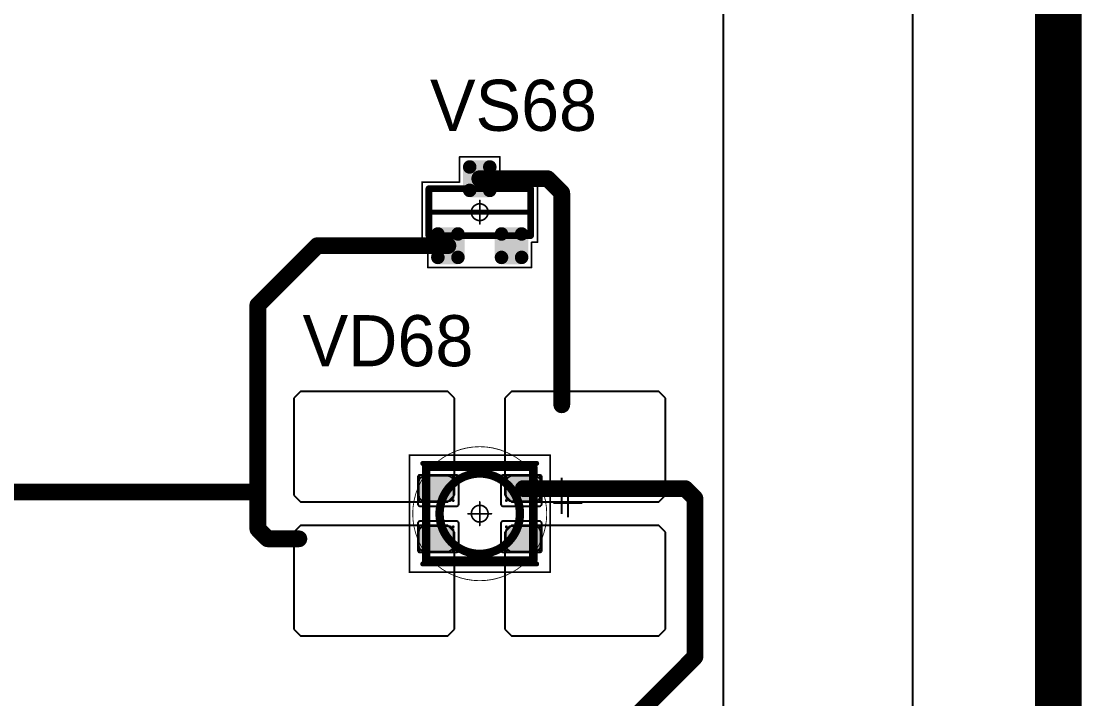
# Model space of a CAD drawing. Header units: millimetres. Extents: x 0 to 400, y 0 to 511.
# Drawn here: x 206.31 to 237.97, y 195.98 to 216.2 of the extents above; entities that cross this region are included whole.
import ezdxf

# ---------------------------------------------------------------- set-up
doc = ezdxf.new("R2010")
doc.units = ezdxf.units.MM
for name, color, linetype in [('Mechanical13', 56, 'Continuous'), ('Mechanical15', 56, 'Continuous'), ('Mechanical2', 216, 'Continuous'), ('TopLayer', 1, 'Continuous'), ('TopOverlay', 2, 'Continuous'), ('TopPaste', 8, 'Continuous'), ('TopSolder', 216, 'Continuous')]:
    doc.layers.add(name, color=color, linetype=linetype)

# ---------------------------------------------------------------- blocks, each defined once
blk = doc.blocks.new('SOT23_529')
at = {"layer": 'Mechanical13', "const_width": 0.2}
for points in [[(-0.7, 1.52), (0.7, 1.52)], [(-0.7, 1.52), (-0.7, -1.52)], [(0.7, 1.52), (0.7, -1.52)], [(-0.7, -1.52), (0.7, -1.52)]]:
    blk.add_lwpolyline(points, dxfattribs=at)
at = {"layer": 'Mechanical13', "const_width": 0.1}
for points in [[(-0.75, 1.52, 1), (-0.65, 1.52, 1)], [(-0.75, 1.52, 1), (-0.65, 1.52, 1)], [(0.65, 1.52, 1), (0.75, 1.52, 1)], [(0.65, 1.52, 1), (0.75, 1.52, 1)], [(-0.75, -1.52, 1), (-0.65, -1.52, 1)], [(-0.75, -1.52, 1), (-0.65, -1.52, 1)], [(0.65, -1.52, 1), (0.75, -1.52, 1)], [(0.65, -1.52, 1), (0.75, -1.52, 1)]]:
    blk.add_lwpolyline(points, format="xyb", close=True, dxfattribs=at)
at = {"layer": 'Mechanical15', "const_width": 0.05}
for points in [[(-0.9, 1.72), (-0.9, 1.55)], [(-0.9, 1.72), (0.9, 1.72)], [(0.9, 1.72), (0.9, 0.6)], [(-1.65, 1.55), (-1.65, -1.55)], [(-1.65, 1.55), (-0.9, 1.55)], [(0, 0.35), (0, -0.35)], [(0.9, 0.6), (1.65, 0.6)], [(1.65, 0.6), (1.65, -0.6)], [(-0.35, 0), (0.35, 0)], [(0.9, -0.6), (1.65, -0.6)], [(0.9, -0.6), (0.9, -1.72)], [(-1.65, -1.55), (-0.9, -1.55)], [(-0.9, -1.55), (-0.9, -1.72)], [(-0.9, -1.72), (0.9, -1.72)]]:
    blk.add_lwpolyline(points, dxfattribs=at)
at = {"layer": 'Mechanical15'}
for points, const_width in [([(-0.913, 1.72, 1), (-0.888, 1.72, 1)], 0.025), ([(-0.913, 1.72, 1), (-0.888, 1.72, 1)], 0.025), ([(0.888, 1.72, 1), (0.913, 1.72, 1)], 0.025), ([(0.888, 1.72, 1), (0.913, 1.72, 1)], 0.025), ([(-1.662, 1.55, 1), (-1.637, 1.55, 1)], 0.025), ([(-1.662, 1.55, 1), (-1.637, 1.55, 1)], 0.025), ([(-0.913, 1.55, 1), (-0.888, 1.55, 1)], 0.025), ([(-0.913, 1.55, 1), (-0.888, 1.55, 1)], 0.025), ([(-0.012, 0.35, 1), (0.012, 0.35, 1)], 0.025), ([(0.888, 0.6, 1), (0.913, 0.6, 1)], 0.025), ([(0.888, 0.6, 1), (0.913, 0.6, 1)], 0.025), ([(1.637, 0.6, 1), (1.662, 0.6, 1)], 0.025), ([(1.637, 0.6, 1), (1.662, 0.6, 1)], 0.025), ([(-0.362, 0, 1), (-0.337, 0, 1)], 0.025), ([(0.25, 0, 1), (-0.25, 0, 1)], 0.05), ([(-0.262, 0, 1), (-0.238, 0, 1)], 0.025), ([(0.238, 0, 1), (0.262, 0, 1)], 0.025), ([(0.337, 0, 1), (0.362, 0, 1)], 0.025), ([(-0.012, -0.35, 1), (0.012, -0.35, 1)], 0.025), ([(0.888, -0.6, 1), (0.913, -0.6, 1)], 0.025), ([(0.888, -0.6, 1), (0.913, -0.6, 1)], 0.025), ([(1.637, -0.6, 1), (1.662, -0.6, 1)], 0.025), ([(1.637, -0.6, 1), (1.662, -0.6, 1)], 0.025), ([(-1.662, -1.55, 1), (-1.637, -1.55, 1)], 0.025), ([(-1.662, -1.55, 1), (-1.637, -1.55, 1)], 0.025), ([(-0.913, -1.55, 1), (-0.888, -1.55, 1)], 0.025), ([(-0.913, -1.55, 1), (-0.888, -1.55, 1)], 0.025), ([(-0.913, -1.72, 1), (-0.888, -1.72, 1)], 0.025), ([(-0.913, -1.72, 1), (-0.888, -1.72, 1)], 0.025), ([(0.888, -1.72, 1), (0.913, -1.72, 1)], 0.025), ([(0.888, -1.72, 1), (0.913, -1.72, 1)], 0.025)]:
    blk.add_lwpolyline(points, format="xyb", close=True, dxfattribs=dict(at, const_width=const_width))
at = {"layer": 'TopLayer', "const_width": 0.1}
for points in [[(-1.4, 1.25, 1), (-1.3, 1.25, 1)], [(-0.7, 1.25, 1), (-0.6, 1.25, 1)], [(-1.4, 0.65, 1), (-1.3, 0.65, 1)], [(-0.7, 0.65, 1), (-0.6, 0.65, 1)], [(0.6, 0.3, 1), (0.7, 0.3, 1)], [(1.3, 0.3, 1), (1.4, 0.3, 1)], [(0.6, -0.3, 1), (0.7, -0.3, 1)], [(1.3, -0.3, 1), (1.4, -0.3, 1)], [(-1.4, -0.65, 1), (-1.3, -0.65, 1)], [(-0.7, -0.65, 1), (-0.6, -0.65, 1)], [(-1.4, -1.25, 1), (-1.3, -1.25, 1)], [(-0.7, -1.25, 1), (-0.6, -1.25, 1)]]:
    blk.add_lwpolyline(points, format="xyb", close=True, dxfattribs=at)
at = {"layer": 'TopLayer'}
for points in [[(-1.35, 1.35), (-1.35, 0.55), (-0.65, 1.35), (-0.65, 0.55)], [(-1.45, 1.25), (-1.45, 0.65), (-0.55, 1.25), (-0.55, 0.65)], [(0.65, 0.4), (0.65, -0.4), (1.35, 0.4), (1.35, -0.4)], [(0.55, 0.3), (0.55, -0.3), (1.45, 0.3), (1.45, -0.3)], [(-1.35, -0.55), (-1.35, -1.35), (-0.65, -0.55), (-0.65, -1.35)], [(-1.45, -0.65), (-1.45, -1.25), (-0.55, -0.65), (-0.55, -1.25)]]:
    blk.add_solid(points, dxfattribs=at)
at = {"layer": 'TopOverlay', "const_width": 0.15}
blk.add_lwpolyline([(0, 1.5), (0, -1.5)], dxfattribs=at)
at = {"layer": 'TopOverlay', "const_width": 0.075}
for points in [[(-0.038, 1.5, 1), (0.038, 1.5, 1)], [(-0.038, -1.5, 1), (0.038, -1.5, 1)]]:
    blk.add_lwpolyline(points, format="xyb", close=True, dxfattribs=at)
at = {"layer": 'TopPaste', "const_width": 0.075}
for points in [[(-1.387, 1.25, 1), (-1.313, 1.25, 1)], [(-0.687, 1.25, 1), (-0.613, 1.25, 1)], [(-1.387, 0.65, 1), (-1.313, 0.65, 1)], [(-0.687, 0.65, 1), (-0.613, 0.65, 1)], [(0.613, 0.3, 1), (0.687, 0.3, 1)], [(1.313, 0.3, 1), (1.387, 0.3, 1)], [(0.613, -0.3, 1), (0.687, -0.3, 1)], [(1.313, -0.3, 1), (1.387, -0.3, 1)], [(-1.387, -0.65, 1), (-1.313, -0.65, 1)], [(-0.687, -0.65, 1), (-0.613, -0.65, 1)], [(-1.387, -1.25, 1), (-1.313, -1.25, 1)], [(-0.687, -1.25, 1), (-0.613, -1.25, 1)]]:
    blk.add_lwpolyline(points, format="xyb", close=True, dxfattribs=at)
at = {"layer": 'TopPaste'}
for points in [[(-1.35, 1.325), (-1.35, 0.575), (-0.65, 1.325), (-0.65, 0.575)], [(-1.425, 1.25), (-1.425, 0.65), (-0.575, 1.25), (-0.575, 0.65)], [(0.65, 0.375), (0.65, -0.375), (1.35, 0.375), (1.35, -0.375)], [(0.575, 0.3), (0.575, -0.3), (1.425, 0.3), (1.425, -0.3)], [(-1.35, -0.575), (-1.35, -1.325), (-0.65, -0.575), (-0.65, -1.325)], [(-1.425, -0.65), (-1.425, -1.25), (-0.575, -0.65), (-0.575, -1.25)]]:
    blk.add_solid(points, dxfattribs=at)
at = {"layer": 'TopSolder', "const_width": 0.202}
for points in [[(-1.451, 1.25, 1), (-1.249, 1.25, 1)], [(-0.751, 1.25, 1), (-0.549, 1.25, 1)], [(-1.451, 0.65, 1), (-1.249, 0.65, 1)], [(-0.751, 0.65, 1), (-0.549, 0.65, 1)], [(0.549, 0.3, 1), (0.751, 0.3, 1)], [(1.249, 0.3, 1), (1.451, 0.3, 1)], [(0.549, -0.3, 1), (0.751, -0.3, 1)], [(1.249, -0.3, 1), (1.451, -0.3, 1)], [(-1.451, -0.65, 1), (-1.249, -0.65, 1)], [(-0.751, -0.65, 1), (-0.549, -0.65, 1)], [(-1.451, -1.25, 1), (-1.249, -1.25, 1)], [(-0.751, -1.25, 1), (-0.549, -1.25, 1)]]:
    blk.add_lwpolyline(points, format="xyb", close=True, dxfattribs=at)
at = {"layer": 'TopSolder'}
for points in [[(-1.35, 1.452), (-1.35, 0.448), (-0.65, 1.452), (-0.65, 0.448)], [(-1.552, 1.25), (-1.552, 0.65), (-0.448, 1.25), (-0.448, 0.65)], [(0.65, 0.502), (0.65, -0.502), (1.35, 0.502), (1.35, -0.502)], [(0.448, 0.3), (0.448, -0.3), (1.552, 0.3), (1.552, -0.3)], [(-1.35, -0.448), (-1.35, -1.452), (-0.65, -0.448), (-0.65, -1.452)], [(-1.552, -0.65), (-1.552, -1.25), (-0.448, -0.65), (-0.448, -1.25)]]:
    blk.add_solid(points, dxfattribs=at)
blk = doc.blocks.new('E65F_733')
at = {"layer": 'Mechanical13'}
for p, q in [((2.441, 1.071), (2.441, 0)), ((1.905, 0.536), (2.976, 0.536))]:
    blk.add_line(p, q, dxfattribs=at)
at = {"layer": 'Mechanical13', "const_width": 0.25}
for points in [[(-1.6, -1.4), (-1.6, 1.4)], [(-1.6, 1.4), (1.6, 1.4)], [(1.6, -1.4), (1.6, 1.4)], [(-1.6, -1.4), (1.6, -1.4)]]:
    blk.add_lwpolyline(points, dxfattribs=at)
at = {"layer": 'Mechanical13'}
for points, const_width in [([(-1.663, 1.4, 1), (-1.538, 1.4, 1)], 0.125), ([(-1.663, 1.4, 1), (-1.538, 1.4, 1)], 0.125), ([(1.2, 0, 1), (-1.2, 0, 1)], 0.25), ([(1.537, 1.4, 1), (1.662, 1.4, 1)], 0.125), ([(1.537, 1.4, 1), (1.662, 1.4, 1)], 0.125), ([(-1.263, 0, 1), (-1.138, 0, 1)], 0.125), ([(1.137, 0, 1), (1.262, 0, 1)], 0.125), ([(-1.663, -1.4, 1), (-1.538, -1.4, 1)], 0.125), ([(-1.663, -1.4, 1), (-1.538, -1.4, 1)], 0.125), ([(1.537, -1.4, 1), (1.662, -1.4, 1)], 0.125), ([(1.537, -1.4, 1), (1.662, -1.4, 1)], 0.125)]:
    blk.add_lwpolyline(points, format="xyb", close=True, dxfattribs=dict(at, const_width=const_width))
at = {"layer": 'Mechanical15', "const_width": 0.05}
for points in [[(-2.1, 1.75), (2.1, 1.75)], [(-2.1, -1.75), (-2.1, 1.75)], [(2.1, -1.75), (2.1, 1.75)], [(0, -0.35), (0, 0.35)], [(0, -0.35), (0, 0.35)], [(-0.35, 0), (0.35, 0)], [(-0.35, 0), (0.35, 0)], [(-2.1, -1.75), (2.1, -1.75)]]:
    blk.add_lwpolyline(points, dxfattribs=at)
at = {"layer": 'Mechanical15'}
for points, const_width in [([(-2.113, 1.75, 1), (-2.088, 1.75, 1)], 0.025), ([(-2.113, 1.75, 1), (-2.088, 1.75, 1)], 0.025), ([(2.087, 1.75, 1), (2.112, 1.75, 1)], 0.025), ([(2.087, 1.75, 1), (2.112, 1.75, 1)], 0.025), ([(-0.013, 0.35, 1), (0.012, 0.35, 1)], 0.025), ([(-0.013, 0.35, 1), (0.012, 0.35, 1)], 0.025), ([(-0.363, 0, 1), (-0.338, 0, 1)], 0.025), ([(-0.363, 0, 1), (-0.338, 0, 1)], 0.025), ([(0.25, 0, 1), (-0.25, 0, 1)], 0.05), ([(0.25, 0, 1), (-0.25, 0, 1)], 0.05), ([(-0.263, 0, 1), (-0.238, 0, 1)], 0.025), ([(-0.263, 0, 1), (-0.238, 0, 1)], 0.025), ([(0.237, 0, 1), (0.262, 0, 1)], 0.025), ([(0.237, 0, 1), (0.262, 0, 1)], 0.025), ([(0.337, 0, 1), (0.362, 0, 1)], 0.025), ([(0.337, 0, 1), (0.362, 0, 1)], 0.025), ([(-0.013, -0.35, 1), (0.012, -0.35, 1)], 0.025), ([(-0.013, -0.35, 1), (0.012, -0.35, 1)], 0.025), ([(-2.113, -1.75, 1), (-2.088, -1.75, 1)], 0.025), ([(-2.113, -1.75, 1), (-2.088, -1.75, 1)], 0.025), ([(2.087, -1.75, 1), (2.112, -1.75, 1)], 0.025), ([(2.087, -1.75, 1), (2.112, -1.75, 1)], 0.025)]:
    blk.add_lwpolyline(points, format="xyb", close=True, dxfattribs=dict(at, const_width=const_width))
at = {"layer": 'TopLayer'}
for p, q in [((-5.35, 3.65), (-5.55, 3.45)), ((-0.95, 3.65), (-5.35, 3.65)), ((-5.35, 3.65), (-5.35, 3.65)), ((-0.75, 3.45), (-0.95, 3.65)), ((0.95, 3.65), (0.75, 3.45)), ((5.35, 3.65), (0.95, 3.65)), ((0.95, 3.65), (0.95, 3.65)), ((5.55, 3.45), (5.35, 3.65)), ((-5.55, 3.45), (-5.55, 3.45)), ((-5.55, 3.45), (-5.55, 0.55)), ((-0.75, 0.55), (-0.75, 3.45)), ((0.75, 3.45), (0.75, 3.45)), ((0.75, 3.45), (0.75, 0.55)), ((5.55, 0.55), (5.55, 3.45)), ((-5.55, 0.55), (-5.35, 0.35)), ((-5.35, 0.35), (-0.95, 0.35)), ((-0.95, 0.35), (-0.75, 0.55)), ((0.75, 0.55), (0.95, 0.35)), ((0.95, 0.35), (5.35, 0.35)), ((5.35, 0.35), (5.55, 0.55)), ((-5.35, -0.35), (-5.55, -0.55)), ((-5.55, -0.55), (-5.55, -0.55)), ((-5.55, -0.55), (-5.55, -3.45)), ((-0.95, -0.35), (-5.35, -0.35)), ((-5.35, -0.35), (-5.35, -0.35)), ((-0.75, -0.55), (-0.95, -0.35)), ((-0.75, -3.45), (-0.75, -0.55)), ((0.95, -0.35), (0.75, -0.55)), ((0.75, -0.55), (0.75, -0.55)), ((0.75, -0.55), (0.75, -3.45)), ((5.35, -0.35), (0.95, -0.35)), ((0.95, -0.35), (0.95, -0.35)), ((5.55, -0.55), (5.35, -0.35)), ((5.55, -3.45), (5.55, -0.55)), ((-5.55, -3.45), (-5.35, -3.65)), ((-0.95, -3.65), (-0.75, -3.45)), ((0.75, -3.45), (0.95, -3.65)), ((5.35, -3.65), (5.55, -3.45)), ((-5.35, -3.65), (-0.95, -3.65)), ((0.95, -3.65), (5.35, -3.65))]:
    blk.add_line(p, q, dxfattribs=at)
at = {"layer": 'TopLayer', "const_width": 0.04}
for points in [[(-1.83, 1.11, 1), (-1.79, 1.11, 1)], [(-0.81, 1.11, 1), (-0.77, 1.11, 1)], [(0.77, 1.11, 1), (0.81, 1.11, 1)], [(1.79, 1.11, 1), (1.83, 1.11, 1)], [(-1.83, 0.39, 1), (-1.79, 0.39, 1)], [(-0.81, 0.39, 1), (-0.77, 0.39, 1)], [(0.77, 0.39, 1), (0.81, 0.39, 1)], [(1.79, 0.39, 1), (1.83, 0.39, 1)], [(-1.83, -0.39, 1), (-1.79, -0.39, 1)], [(-0.81, -0.39, 1), (-0.77, -0.39, 1)], [(0.77, -0.39, 1), (0.81, -0.39, 1)], [(1.79, -0.39, 1), (1.83, -0.39, 1)], [(-1.83, -1.11, 1), (-1.79, -1.11, 1)], [(-0.81, -1.11, 1), (-0.77, -1.11, 1)], [(0.77, -1.11, 1), (0.81, -1.11, 1)], [(1.79, -1.11, 1), (1.83, -1.11, 1)]]:
    blk.add_lwpolyline(points, format="xyb", close=True, dxfattribs=at)
at = {"layer": 'TopLayer'}
for points in [[(-1.85, 1.11), (-1.85, 0.39), (-0.75, 1.11), (-0.75, 0.39)], [(-1.81, 1.15), (-1.81, 0.35), (-0.79, 1.15), (-0.79, 0.35)], [(0.75, 1.11), (0.75, 0.39), (1.85, 1.11), (1.85, 0.39)], [(0.79, 1.15), (0.79, 0.35), (1.81, 1.15), (1.81, 0.35)], [(-1.85, -0.39), (-1.85, -1.11), (-0.75, -0.39), (-0.75, -1.11)], [(-1.81, -0.35), (-1.81, -1.15), (-0.79, -0.35), (-0.79, -1.15)], [(0.75, -0.39), (0.75, -1.11), (1.85, -0.39), (1.85, -1.11)], [(0.79, -0.35), (0.79, -1.15), (1.81, -0.35), (1.81, -1.15)]]:
    blk.add_solid(points, dxfattribs=at)
at = {"layer": 'TopOverlay'}
for p, q in [((2.628, 0.757), (2.628, -0.1)), ((2.2, 0.328), (3.057, 0.328))]:
    blk.add_line(p, q, dxfattribs=at)
at = {"layer": 'TopOverlay', "const_width": 0.15}
for points in [[(-1.7, 1.5), (1.7, 1.5)], [(-1.7, -1.5), (1.7, -1.5)]]:
    blk.add_lwpolyline(points, dxfattribs=at)
at = {"layer": 'TopOverlay', "const_width": 0.075}
for points in [[(-1.738, 1.5, 1), (-1.663, 1.5, 1)], [(1.662, 1.5, 1), (1.737, 1.5, 1)], [(-1.738, -1.5, 1), (-1.663, -1.5, 1)], [(1.662, -1.5, 1), (1.737, -1.5, 1)]]:
    blk.add_lwpolyline(points, format="xyb", close=True, dxfattribs=at)
at = {"layer": 'TopPaste'}
for p, q in [((-1.814, 1.011), (-1.829, 0.938)), ((-1.773, 1.073), (-1.814, 1.011)), ((-1.711, 1.114), (-1.773, 1.073)), ((-1.638, 1.129), (-1.711, 1.114)), ((-0.963, 1.129), (-1.638, 1.129)), ((-0.889, 1.114), (-0.963, 1.129)), ((-0.827, 1.073), (-0.889, 1.114)), ((-0.786, 1.011), (-0.827, 1.073)), ((-0.771, 0.938), (-0.786, 1.011)), ((0.786, 1.011), (0.771, 0.938)), ((0.827, 1.073), (0.786, 1.011)), ((0.889, 1.114), (0.827, 1.073)), ((0.962, 1.129), (0.889, 1.114)), ((1.637, 1.129), (0.962, 1.129)), ((1.711, 1.114), (1.637, 1.129)), ((1.773, 1.073), (1.711, 1.114)), ((1.814, 1.011), (1.773, 1.073)), ((1.829, 0.938), (1.814, 1.011)), ((-1.829, 0.938), (-1.829, 0.563)), ((-0.771, 0.563), (-0.771, 0.938)), ((0.771, 0.938), (0.771, 0.563)), ((1.829, 0.563), (1.829, 0.938)), ((-1.829, 0.563), (-1.814, 0.489)), ((-1.814, 0.489), (-1.773, 0.427)), ((-1.773, 0.427), (-1.711, 0.386)), ((-1.711, 0.386), (-1.638, 0.371)), ((-1.638, 0.371), (-0.963, 0.371)), ((-0.963, 0.371), (-0.889, 0.386)), ((-0.889, 0.386), (-0.827, 0.427)), ((-0.827, 0.427), (-0.786, 0.489)), ((-0.786, 0.489), (-0.771, 0.563)), ((0.771, 0.563), (0.786, 0.489)), ((0.786, 0.489), (0.827, 0.427)), ((0.827, 0.427), (0.889, 0.386)), ((0.889, 0.386), (0.962, 0.371)), ((0.962, 0.371), (1.637, 0.371)), ((1.637, 0.371), (1.711, 0.386)), ((1.711, 0.386), (1.773, 0.427)), ((1.773, 0.427), (1.814, 0.489)), ((1.814, 0.489), (1.829, 0.563)), ((-1.814, -0.489), (-1.829, -0.563)), ((-1.829, -0.563), (-1.829, -0.938)), ((-1.773, -0.427), (-1.814, -0.489)), ((-1.711, -0.386), (-1.773, -0.427)), ((-1.638, -0.371), (-1.711, -0.386)), ((-0.963, -0.371), (-1.638, -0.371)), ((-0.889, -0.386), (-0.963, -0.371)), ((-0.827, -0.427), (-0.889, -0.386)), ((-0.786, -0.489), (-0.827, -0.427)), ((-0.771, -0.563), (-0.786, -0.489)), ((-0.771, -0.938), (-0.771, -0.563)), ((0.786, -0.489), (0.771, -0.563)), ((0.771, -0.563), (0.771, -0.938)), ((0.827, -0.427), (0.786, -0.489)), ((0.889, -0.386), (0.827, -0.427)), ((0.962, -0.371), (0.889, -0.386)), ((1.637, -0.371), (0.962, -0.371)), ((1.711, -0.386), (1.637, -0.371)), ((1.773, -0.427), (1.711, -0.386)), ((1.814, -0.489), (1.773, -0.427)), ((1.829, -0.563), (1.814, -0.489)), ((1.829, -0.938), (1.829, -0.563)), ((-1.829, -0.938), (-1.814, -1.011)), ((-0.786, -1.011), (-0.771, -0.938)), ((0.771, -0.938), (0.786, -1.011)), ((1.814, -1.011), (1.829, -0.938)), ((-1.814, -1.011), (-1.773, -1.073)), ((-1.773, -1.073), (-1.711, -1.114)), ((-1.711, -1.114), (-1.638, -1.129)), ((-1.638, -1.129), (-0.963, -1.129)), ((-0.963, -1.129), (-0.889, -1.114)), ((-0.889, -1.114), (-0.827, -1.073)), ((-0.827, -1.073), (-0.786, -1.011)), ((0.786, -1.011), (0.827, -1.073)), ((0.827, -1.073), (0.889, -1.114)), ((0.889, -1.114), (0.962, -1.129)), ((0.962, -1.129), (1.637, -1.129)), ((1.637, -1.129), (1.711, -1.114)), ((1.711, -1.114), (1.773, -1.073)), ((1.773, -1.073), (1.814, -1.011))]:
    blk.add_line(p, q, dxfattribs=at)
at = {"layer": 'TopSolder'}
for p, q in [((-1.842, 1.129), (-1.85, 1.111)), ((-1.85, 1.111), (-1.85, 1.101)), ((-1.85, 1.101), (-1.85, 1.101)), ((-1.85, 1.101), (-1.85, 0.301)), ((-1.828, 1.143), (-1.842, 1.129)), ((-1.81, 1.151), (-1.828, 1.143)), ((-1.8, 1.151), (-1.81, 1.151)), ((-0.7, 1.151), (-1.8, 1.151)), ((-0.685, 1.151), (-0.7, 1.151)), ((-0.7, 1.151), (-0.7, 1.151)), ((-0.658, 1.139), (-0.685, 1.151)), ((-0.636, 1.118), (-0.658, 1.139)), ((-0.625, 1.09), (-0.636, 1.118)), ((-0.625, 1.076), (-0.625, 1.09)), ((-0.625, 0.301), (-0.625, 1.076)), ((0.636, 1.118), (0.625, 1.09)), ((0.625, 1.09), (0.625, 1.076)), ((0.625, 1.076), (0.625, 1.076)), ((0.625, 1.076), (0.625, 0.301)), ((0.657, 1.139), (0.636, 1.118)), ((0.685, 1.151), (0.657, 1.139)), ((0.7, 1.151), (0.685, 1.151)), ((1.8, 1.151), (0.7, 1.151)), ((1.81, 1.151), (1.8, 1.151)), ((1.8, 1.151), (1.8, 1.151)), ((1.828, 1.143), (1.81, 1.151)), ((1.842, 1.129), (1.828, 1.143)), ((1.85, 1.111), (1.842, 1.129)), ((1.85, 1.101), (1.85, 1.111)), ((1.85, 0.301), (1.85, 1.101)), ((-1.85, 0.301), (-1.85, 0.286)), ((-1.85, 0.286), (-1.839, 0.258)), ((-1.839, 0.258), (-1.818, 0.237)), ((-1.818, 0.237), (-1.79, 0.226)), ((-1.79, 0.226), (-1.775, 0.226)), ((-1.775, 0.226), (-1.775, 0.226)), ((-1.775, 0.226), (-0.7, 0.226)), ((-0.7, 0.226), (-0.685, 0.226)), ((-0.685, 0.226), (-0.658, 0.237)), ((-0.658, 0.237), (-0.636, 0.258)), ((-0.636, 0.258), (-0.625, 0.286)), ((-0.625, 0.286), (-0.625, 0.301)), ((-0.625, 0.301), (-0.625, 0.301)), ((0.625, 0.301), (0.625, 0.286)), ((0.625, 0.286), (0.636, 0.258)), ((0.636, 0.258), (0.657, 0.237)), ((0.657, 0.237), (0.685, 0.226)), ((0.685, 0.226), (0.7, 0.226)), ((0.7, 0.226), (0.7, 0.226)), ((0.7, 0.226), (1.775, 0.226)), ((1.775, 0.226), (1.79, 0.226)), ((1.79, 0.226), (1.817, 0.237)), ((1.817, 0.237), (1.839, 0.258)), ((1.839, 0.258), (1.85, 0.286)), ((1.85, 0.286), (1.85, 0.301)), ((1.85, 0.301), (1.85, 0.301)), ((-1.839, -0.257), (-1.85, -0.285)), ((-1.85, -0.285), (-1.85, -0.299)), ((-1.85, -0.299), (-1.85, -0.299)), ((-1.85, -0.299), (-1.85, -1.099)), ((-1.818, -0.236), (-1.839, -0.257)), ((-1.79, -0.224), (-1.818, -0.236)), ((-1.775, -0.224), (-1.79, -0.224)), ((-0.7, -0.224), (-1.775, -0.224)), ((-0.685, -0.224), (-0.7, -0.224)), ((-0.7, -0.224), (-0.7, -0.224)), ((-0.658, -0.236), (-0.685, -0.224)), ((-0.636, -0.257), (-0.658, -0.236)), ((-0.625, -0.285), (-0.636, -0.257)), ((-0.625, -0.299), (-0.625, -0.285)), ((-0.625, -1.074), (-0.625, -0.299)), ((0.636, -0.257), (0.625, -0.285)), ((0.625, -0.285), (0.625, -0.299)), ((0.625, -0.299), (0.625, -0.299)), ((0.625, -0.299), (0.625, -1.074)), ((0.657, -0.236), (0.636, -0.257)), ((0.685, -0.224), (0.657, -0.236)), ((0.7, -0.224), (0.685, -0.224)), ((1.775, -0.224), (0.7, -0.224)), ((1.79, -0.224), (1.775, -0.224)), ((1.775, -0.224), (1.775, -0.224)), ((1.817, -0.236), (1.79, -0.224)), ((1.839, -0.257), (1.817, -0.236)), ((1.85, -0.285), (1.839, -0.257)), ((1.85, -0.299), (1.85, -0.285)), ((1.85, -1.099), (1.85, -0.299)), ((-1.85, -1.099), (-1.85, -1.109)), ((-1.85, -1.109), (-1.842, -1.128)), ((-1.842, -1.128), (-1.828, -1.142)), ((-1.828, -1.142), (-1.81, -1.149)), ((-1.81, -1.149), (-1.8, -1.149)), ((-1.8, -1.149), (-0.7, -1.149)), ((-1.8, -1.149), (-1.8, -1.149)), ((-0.7, -1.149), (-0.685, -1.149)), ((-0.685, -1.149), (-0.658, -1.138)), ((-0.658, -1.138), (-0.636, -1.117)), ((-0.636, -1.117), (-0.625, -1.089)), ((-0.625, -1.089), (-0.625, -1.074)), ((-0.625, -1.074), (-0.625, -1.074)), ((0.625, -1.074), (0.625, -1.089)), ((0.625, -1.089), (0.636, -1.117)), ((0.636, -1.117), (0.657, -1.138)), ((0.657, -1.138), (0.685, -1.149)), ((0.685, -1.149), (0.7, -1.149)), ((0.7, -1.149), (1.8, -1.149)), ((0.7, -1.149), (0.7, -1.149)), ((1.8, -1.149), (1.81, -1.149)), ((1.81, -1.149), (1.828, -1.142)), ((1.828, -1.142), (1.842, -1.128)), ((1.842, -1.128), (1.85, -1.109)), ((1.85, -1.109), (1.85, -1.099)), ((1.85, -1.099), (1.85, -1.099))]:
    blk.add_line(p, q, dxfattribs=at)

msp = doc.modelspace()

# ---------------------------------------------------------------- linework, layer by layer
at = {"layer": 'Mechanical2'}
for points, const_width in [([(222, 201.5, 1), (218, 201.5, 1)], 0.0254), ([(220, 203.5, 1), (220, 203.5, 1)], 0.0005), ([(217.994, 201.5, 1), (218.006, 201.5, 1)], 0.0127), ([(218, 201.5, 1), (218, 201.5, 1)], 0.0005), ([(221.994, 201.5, 1), (222.006, 201.5, 1)], 0.0127), ([(222, 201.5, 1), (222, 201.5, 1)], 0.0005), ([(220, 199.5, 1), (220, 199.5, 1)], 0.0005)]:
    msp.add_lwpolyline(points, format="xyb", close=True, dxfattribs=dict(at, const_width=const_width))
at = {"layer": 'Mechanical2', "const_width": 0.001}
for points in [[(220, 199.5), (220, 203.5)], [(218, 201.5), (222, 201.5)]]:
    msp.add_lwpolyline(points, dxfattribs=at)
at = {"layer": 'TopLayer'}
for p, q in [((227.275, 180.7), (227.275, 414)), ((232.925, 414), (232.925, 180.7))]:
    msp.add_line(p, q, dxfattribs=at)
for points, const_width in [([(237.275, 180.925), (237.275, 341.45)], 1.4), ([(220, 211.5), (222.025, 211.5)], 0.5), ([(222.025, 211.5), (222.45, 211.075)], 0.5), ([(222.45, 204.75), (222.45, 211.075)], 0.5), ([(213.375, 207.725), (215.15, 209.5)], 0.5), ([(215.15, 209.5), (219.05, 209.5)], 0.5), ([(213.375, 202.15), (213.375, 207.725)], 0.5), ([(201.4, 202.15), (213.375, 202.15)], 0.5), ([(213.375, 201.043), (213.375, 202.15)], 0.5), ([(221.3, 202.25), (226.132, 202.25)], 0.5), ([(226.132, 202.25), (226.425, 201.957)], 0.5), ([(226.425, 197.225), (226.425, 201.957)], 0.5), ([(213.375, 201.043), (213.668, 200.75)], 0.5), ([(213.668, 200.75), (214.6, 200.75)], 0.5), ([(223.8, 194.6), (226.425, 197.225)], 0.5)]:
    msp.add_lwpolyline(points, dxfattribs=dict(at, const_width=const_width))
at = {"layer": 'TopLayer', "const_width": 0.25}
for points in [[(219.875, 211.5, 1), (220.125, 211.5, 1)], [(221.9, 211.5, 1), (222.15, 211.5, 1)], [(221.9, 211.5, 1), (222.15, 211.5, 1)], [(222.325, 211.075, 1), (222.575, 211.075, 1)], [(222.325, 211.075, 1), (222.575, 211.075, 1)], [(215.025, 209.5, 1), (215.275, 209.5, 1)], [(215.025, 209.5, 1), (215.275, 209.5, 1)], [(218.925, 209.5, 1), (219.175, 209.5, 1)], [(213.25, 207.725, 1), (213.5, 207.725, 1)], [(213.25, 207.725, 1), (213.5, 207.725, 1)], [(222.325, 204.75, 1), (222.575, 204.75, 1)], [(213.25, 202.15, 1), (213.5, 202.15, 1)], [(213.25, 202.15, 1), (213.5, 202.15, 1)], [(213.25, 202.15, 1), (213.5, 202.15, 1)], [(221.175, 202.25, 1), (221.425, 202.25, 1)], [(226.007, 202.25, 1), (226.257, 202.25, 1)], [(226.007, 202.25, 1), (226.257, 202.25, 1)], [(226.3, 201.957, 1), (226.55, 201.957, 1)], [(226.3, 201.957, 1), (226.55, 201.957, 1)], [(213.25, 201.043, 1), (213.5, 201.043, 1)], [(213.25, 201.043, 1), (213.5, 201.043, 1)], [(213.543, 200.75, 1), (213.793, 200.75, 1)], [(213.543, 200.75, 1), (213.793, 200.75, 1)], [(214.475, 200.75, 1), (214.725, 200.75, 1)], [(226.3, 197.225, 1), (226.55, 197.225, 1)], [(226.3, 197.225, 1), (226.55, 197.225, 1)]]:
    msp.add_lwpolyline(points, format="xyb", close=True, dxfattribs=at)

# ---------------------------------------------------------------- block references
for name, p, rotation in [('SOT23_529', (220, 210.5), 90), ('E65F_733', (220, 201.5), 360)]:
    msp.add_blockref(name, p, dxfattribs=dict(rotation=rotation))

# ---------------------------------------------------------------- texts
at = {"layer": 'TopOverlay'}
for s, p in [('VS68', (218.516, 212.928)), ('VD68', (214.712, 205.902))]:
    msp.add_text(s, height=1.524, dxfattribs=at).set_placement(p)

doc.saveas('drawing.dxf')
